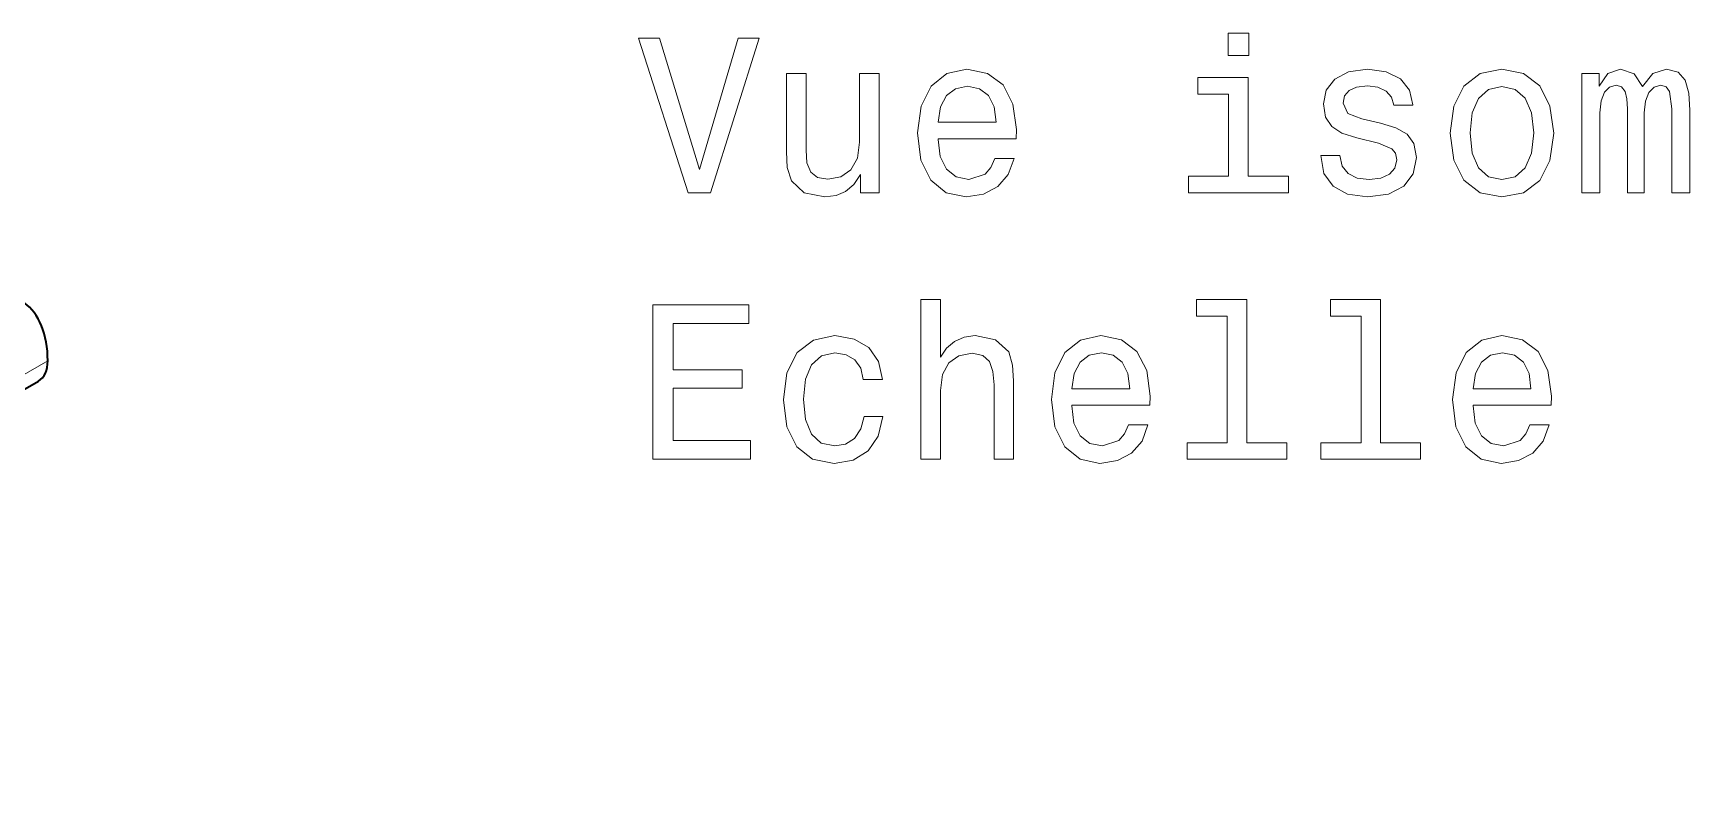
# Model space of a CAD drawing. Extents: x 507 to 804, y 334 to 583.
# Drawn here: x 719.41 to 757.01, y 494.06 to 511.14 of the extents above; entities that cross this region are included whole.
import ezdxf

# ---------------------------------------------------------------- set-up
doc = ezdxf.new("R2010")
doc.units = 0

msp = doc.modelspace()

# ---------------------------------------------------------------- linework, layer by layer
at = {"color": 7, "lineweight": 13, "ltscale": 0.459279}
msp.add_line((703.826, 494.516), (719.736, 503.701), dxfattribs=at)
at = {"color": 7, "lineweight": 35, "ltscale": 0.459279}
msp.add_line((703.619, 494.058), (719.529, 503.244), dxfattribs=at)
at = {"color": 7, "lineweight": 13}
for points in [[(747.001, 511.137), (746.532, 511.137), (746.532, 510.632), (747.001, 510.632)], [(735.407, 511.021), (734.529, 508.04), (733.627, 511.021), (733.148, 511.021), (734.277, 507.516), (734.782, 507.516), (735.886, 511.021)], [(738.609, 510.224), (738.166, 510.224), (738.166, 508.661), (738.115, 508.297), (737.969, 508.035), (737.742, 507.874), (737.444, 507.823), (737.207, 507.864), (737.056, 507.985), (736.97, 508.192), (736.95, 508.484), (736.95, 510.224), (736.506, 510.224), (736.506, 508.444), (736.522, 508.086), (736.617, 507.788), (736.91, 507.516), (737.379, 507.42), (737.631, 507.455), (737.848, 507.546), (738.035, 507.702), (738.186, 507.929), (738.186, 507.516), (738.609, 507.516)], [(739.946, 508.741), (741.721, 508.741), (741.726, 508.948), (741.646, 509.528), (741.424, 509.962), (741.071, 510.224), (740.602, 510.32), (740.143, 510.219), (739.79, 509.936), (739.563, 509.478), (739.482, 508.872), (739.558, 508.252), (739.785, 507.798), (740.133, 507.516), (740.586, 507.42), (740.98, 507.485), (741.303, 507.657), (741.54, 507.929), (741.676, 508.292), (741.237, 508.292), (741.146, 508.091), (741.015, 507.939), (740.642, 507.818), (740.354, 507.874), (740.138, 508.05), (739.996, 508.338), (739.946, 508.726)], [(746.986, 507.889), (746.986, 510.133), (745.846, 510.133), (745.846, 509.755), (746.542, 509.755), (746.542, 507.889), (745.635, 507.889), (745.635, 507.516), (747.904, 507.516), (747.904, 507.889)], [(749.992, 509.094), (749.563, 509.195), (749.246, 509.311), (749.14, 509.548), (749.17, 509.715), (749.276, 509.836), (749.447, 509.911), (749.694, 509.942), (749.932, 509.911), (750.118, 509.82), (750.239, 509.684), (750.29, 509.503), (750.723, 509.503), (750.723, 509.513), (750.648, 509.841), (750.441, 510.098), (750.118, 510.259), (749.694, 510.32), (749.266, 510.259), (748.953, 510.093), (748.756, 509.846), (748.696, 509.533), (748.741, 509.23), (748.883, 509.019), (749.115, 508.867), (749.452, 508.761), (749.947, 508.64), (750.249, 508.514), (750.33, 508.413), (750.36, 508.262), (750.315, 508.076), (750.194, 507.934), (749.997, 507.844), (749.735, 507.813), (749.457, 507.844), (749.256, 507.949), (749.12, 508.121), (749.064, 508.358), (748.635, 508.358), (748.706, 507.954), (748.913, 507.662), (749.241, 507.485), (749.694, 507.42), (750.169, 507.485), (750.517, 507.662), (750.728, 507.944), (750.804, 508.313), (750.749, 508.63), (750.592, 508.847), (750.335, 508.988)], [(751.571, 508.867), (751.651, 508.252), (751.883, 507.798), (752.251, 507.516), (752.746, 507.42), (753.235, 507.516), (753.603, 507.793), (753.835, 508.247), (753.921, 508.867), (753.835, 509.483), (753.603, 509.942), (753.235, 510.219), (752.746, 510.32), (752.251, 510.219), (751.883, 509.936), (751.651, 509.483)], [(754.561, 507.516), (754.97, 507.516), (754.97, 509.326), (754.995, 509.599), (755.071, 509.795), (755.187, 509.911), (755.338, 509.957), (755.459, 509.916), (755.54, 509.815), (755.58, 509.644), (755.595, 509.417), (755.595, 507.516), (755.978, 507.516), (755.978, 509.326), (756.004, 509.594), (756.079, 509.79), (756.2, 509.911), (756.352, 509.957), (756.473, 509.916), (756.553, 509.815), (756.604, 509.417), (756.604, 507.516), (757.012, 507.516), (757.012, 509.387), (756.987, 509.775), (756.906, 510.073), (756.745, 510.254), (756.483, 510.32), (756.175, 510.219), (755.938, 509.926), (755.751, 510.214), (755.439, 510.32), (755.151, 510.219), (754.955, 509.936), (754.955, 510.224), (754.561, 510.224)], [(739.946, 509.114), (740.001, 509.462), (740.138, 509.72), (740.344, 509.876), (740.617, 509.931), (740.884, 509.876), (741.091, 509.72), (741.217, 509.462), (741.262, 509.114)], [(752.024, 508.872), (752.07, 509.326), (752.211, 509.654), (752.438, 509.856), (752.746, 509.926), (753.048, 509.856), (753.275, 509.659), (753.416, 509.326), (753.467, 508.872), (753.416, 508.413), (753.275, 508.081), (753.048, 507.879), (752.746, 507.813), (752.438, 507.879), (752.211, 508.081), (752.07, 508.413)], [(739.558, 501.469), (740.001, 501.469), (740.001, 503.032), (740.047, 503.39), (740.193, 503.653), (740.42, 503.814), (740.723, 503.875), (740.965, 503.824), (741.116, 503.688), (741.192, 503.461), (741.217, 503.158), (741.217, 501.469), (741.661, 501.469), (741.661, 503.249), (741.64, 503.607), (741.55, 503.905), (741.252, 504.177), (740.788, 504.273), (740.536, 504.238), (740.319, 504.142), (740.138, 503.991), (740.001, 503.784), (740.001, 505.09), (739.558, 505.09)], [(746.512, 504.717), (746.512, 501.842), (745.599, 501.842), (745.599, 501.469), (747.864, 501.469), (747.864, 501.842), (746.956, 501.842), (746.956, 505.09), (745.816, 505.09), (745.816, 504.717)], [(749.548, 504.717), (749.548, 501.842), (748.635, 501.842), (748.635, 501.469), (750.9, 501.469), (750.9, 501.842), (749.992, 501.842), (749.992, 505.09), (748.852, 505.09), (748.852, 504.717)], [(733.47, 501.469), (735.689, 501.469), (735.689, 501.893), (733.934, 501.893), (733.934, 503.078), (735.498, 503.078), (735.498, 503.496), (733.934, 503.496), (733.934, 504.545), (735.649, 504.545), (735.649, 504.969), (733.47, 504.969)], [(738.246, 503.279), (738.685, 503.279), (738.594, 503.683), (738.377, 504.001), (738.04, 504.197), (737.601, 504.273), (737.117, 504.172), (736.749, 503.89), (736.517, 503.431), (736.436, 502.815), (736.511, 502.205), (736.738, 501.751), (737.096, 501.469), (737.586, 501.373), (738.019, 501.449), (738.357, 501.661), (738.589, 501.993), (738.69, 502.437), (738.267, 502.437), (738.191, 502.155), (738.05, 501.943), (737.848, 501.812), (737.601, 501.771), (737.293, 501.837), (737.071, 502.039), (736.935, 502.367), (736.89, 502.831), (736.935, 503.284), (737.076, 503.612), (737.303, 503.814), (737.601, 503.885), (737.863, 503.839), (738.06, 503.723), (738.191, 503.532)], [(742.982, 502.694), (744.757, 502.694), (744.762, 502.901), (744.682, 503.481), (744.46, 503.915), (744.107, 504.177), (743.638, 504.273), (743.179, 504.172), (742.826, 503.89), (742.599, 503.431), (742.518, 502.826), (742.594, 502.205), (742.821, 501.751), (743.169, 501.469), (743.622, 501.373), (744.016, 501.439), (744.339, 501.61), (744.576, 501.882), (744.712, 502.246), (744.273, 502.246), (744.182, 502.044), (744.051, 501.893), (743.678, 501.771), (743.39, 501.827), (743.174, 502.003), (743.032, 502.291), (742.982, 502.679)], [(752.09, 502.694), (753.865, 502.694), (753.87, 502.901), (753.79, 503.481), (753.568, 503.915), (753.215, 504.177), (752.746, 504.273), (752.287, 504.172), (751.934, 503.89), (751.707, 503.431), (751.626, 502.826), (751.702, 502.205), (751.929, 501.751), (752.277, 501.469), (752.73, 501.373), (753.124, 501.439), (753.447, 501.61), (753.684, 501.882), (753.82, 502.246), (753.381, 502.246), (753.29, 502.044), (753.159, 501.893), (752.786, 501.771), (752.499, 501.827), (752.282, 502.003), (752.14, 502.291), (752.09, 502.679)], [(742.982, 503.068), (743.037, 503.416), (743.174, 503.673), (743.38, 503.829), (743.653, 503.885), (743.92, 503.829), (744.127, 503.673), (744.253, 503.416), (744.298, 503.068)], [(752.09, 503.068), (752.146, 503.416), (752.282, 503.673), (752.488, 503.829), (752.761, 503.885), (753.028, 503.829), (753.235, 503.673), (753.361, 503.416), (753.406, 503.068)]]:
    msp.add_lwpolyline(points, close=True, dxfattribs=at)
at = {"color": 7, "lineweight": 35}
for centre, major_axis, start_param, end_param in [((717.615, 502.477), (-1.5, -2.598), 2.356194, 3.085922), ((719.029, 504.11), (-0.5, 0.866), 3.141593, 3.926991)]:
    msp.add_ellipse(centre, major_axis=major_axis, ratio=0.57735, start_param=start_param, end_param=end_param, dxfattribs=at)

doc.saveas('drawing.dxf')
